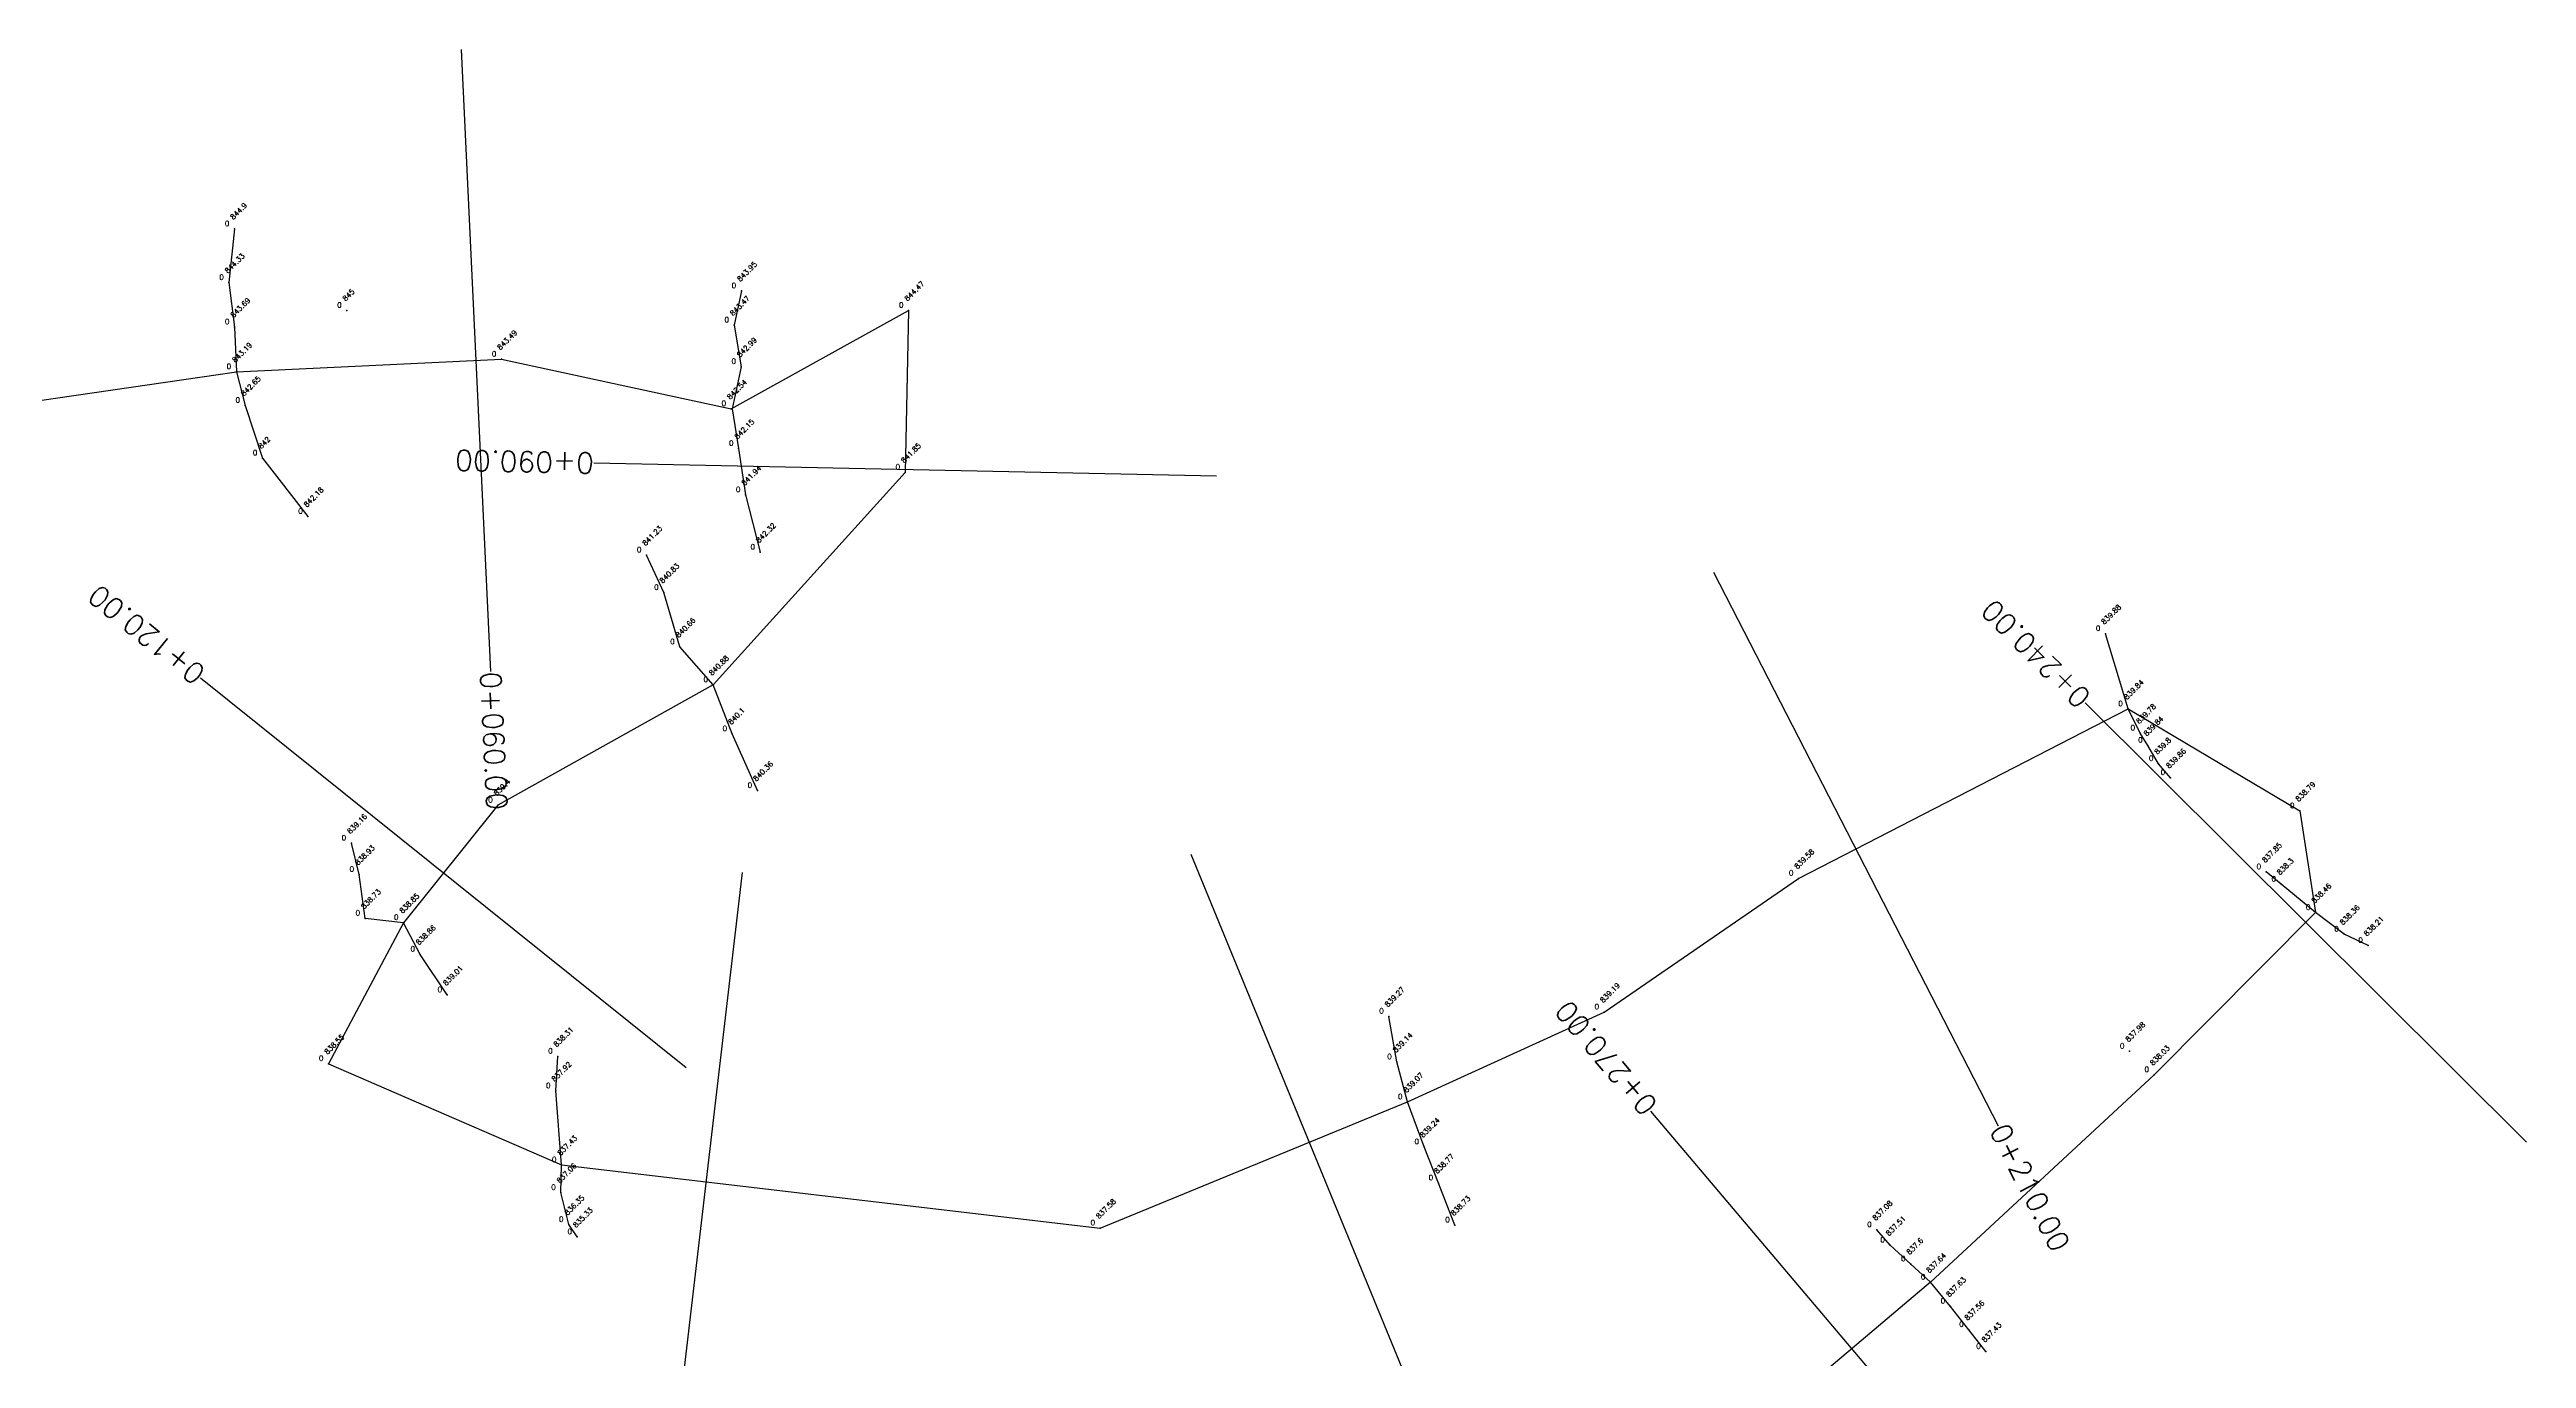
# Model space of a CAD drawing. Header units: millimetres. Extents: x 2757 to 35141, y 547 to 28513.
# Drawn here: x 31968.5 to 32400.2, y 22074.8 to 22303 of the extents above; entities that cross this region are included whole.
import ezdxf
from ezdxf.enums import TextEntityAlignment as Align

# ---------------------------------------------------------------- set-up
doc = ezdxf.new("R2010")
doc.units = ezdxf.units.MM
for name, color, linetype in [('Chainage', 7, 'Continuous'), ('Points', 7, 'Continuous'), ('Points-ELV', 6, 'Continuous'), ('Points-NUM', 4, 'Continuous'), ('Points-TXT', 3, 'Continuous')]:
    doc.layers.add(name, color=color, linetype=linetype)
doc.styles.add('romans', font='romans.shx')

# ---------------------------------------------------------------- blocks, each defined once
blk = doc.blocks.new('POINTS')
at = {"layer": 'Points'}
blk.add_line((0, 0), (0, 0), dxfattribs=at)
blk.add_point((0, 0), dxfattribs=at)
at = {"layer": 'Points-ELV', "style": 'romans'}
blk.add_attdef('ELEV', text='', height=1, rotation=45, dxfattribs=at).set_placement((0, 0), align=Align.BOTTOM_LEFT)
at = {"layer": 'Points-NUM', "style": 'romans'}
blk.add_attdef('PTNUM', text='', height=1, dxfattribs=at).set_placement((0, 0), align=Align.BOTTOM_RIGHT)
at = {"layer": 'Points-TXT', "style": 'romans'}
blk.add_attdef('DESC', text='', height=1, dxfattribs=at).set_placement((0, 0), align=Align.BOTTOM_RIGHT)

msp = doc.modelspace()

# ---------------------------------------------------------------- linework, layer by layer
for points in [[(32000.74042, 22271.71837), (31999.78516, 22262.35758), (32000.76937, 22254.61422), (32001.07693, 22246.81296), (32002.59666, 22240.94754), (32005.61802, 22231.76405), (32013.53868, 22221.58189)], [(32089.08353, 22260.90661), (32087.83157, 22254.95073), (32089.05459, 22247.7067), (32087.46721, 22240.33513), (32088.61676, 22233.44661)], [(31954.32003, 22240.00676), (32001.07693, 22246.81296), (32047.26936, 22248.99123), (32087.32861, 22240.36498), (32118.24418, 22257.50893), (32117.65438, 22229.27822), (32084.17337, 22192.24756), (32046.65785, 22171.2464), (32030.22672, 22150.77352), (32017.14622, 22126.18291), (32057.75547, 22108.55047), (32151.63111, 22097.53246), (32205.21592, 22119.5323), (32239.4785, 22135.18909), (32273.34668, 22158.50241), (32330.77784, 22188.03575), (32360.69473, 22170.25134), (32363.46642, 22152.52844), (32335.32616, 22124.2543), (32296.34158, 22088.07759), (32267.30396, 22063.50507)], [(32088.61676, 22233.44661), (32089.83254, 22225.3595), (32092.35456, 22215.36549)], [(32091.88055, 22173.80822), (32087.50591, 22183.69368), (32084.17337, 22192.24756), (32078.35861, 22198.84028), (32075.56521, 22208.32409), (32072.56556, 22214.85529)], [(32338.14489, 22176.03715), (32336.08965, 22178.48319), (32334.22617, 22181.67461), (32332.90908, 22183.82032), (32330.77784, 22188.03575), (32326.83379, 22201.14158)], [(32037.82173, 22138.16703), (32033.10696, 22145.24823), (32030.22672, 22150.77352), (32023.53631, 22151.52976), (32022.47974, 22159.17182), (32021.1156, 22164.63921)], [(32372.59925, 22146.80052), (32368.42, 22148.75446), (32363.46642, 22152.52844), (32357.45265, 22157.46393), (32354.86188, 22159.6205)], [(32213.45139, 22098.04627), (32210.56752, 22105.38076), (32208.09616, 22111.69124), (32205.21592, 22119.5323), (32203.34521, 22126.49409), (32201.95213, 22134.4437)], [(32060.47288, 22095.99464), (32058.99658, 22098.13311), (32057.63244, 22103.72715), (32057.75547, 22108.55047), (32056.73508, 22121.43196), (32057.08968, 22127.46744)], [(32305.99907, 22075.98492), (32303.01028, 22079.80594), (32299.80076, 22083.88387), (32296.34158, 22088.07759), (32292.89325, 22091.25816), (32289.29294, 22094.54728), (32286.97717, 22097.22489)]]:
    msp.add_lwpolyline(points)
at = {"layer": 'Chainage'}
for p, q in [((32040.26026, 22302.99695), (32045.3735, 22194.56559)), ((32171.9283, 22228.61531), (32063.40013, 22230.88268)), ((32258.49635, 22211.89766), (32308.13875, 22115.36199)), ((32079.49492, 22125.44712), (31994.83684, 22193.39204)), ((32400.21372, 22112.51001), (32323.27403, 22189.08539)), ((32089.24991, 22159.5025), (32076.59623, 22051.69069)), ((32167.43926, 22162.69493), (32208.66699, 22062.27691)), ((32317.72436, 22035.07077), (32247.60243, 22117.93463))]:
    msp.add_line(p, q, dxfattribs=at)

# ---------------------------------------------------------------- block references
at = {"layer": 'Points', "linetype": 'Continuous'}
ref = msp.add_blockref('POINTS', (32000.74042, 22271.71837, 3057.18188), dxfattribs=dict(at, xscale=3.618394939332538, yscale=3.618394939332538, zscale=3.618394939332538))
ref.add_attrib('PTNUM', '0', dxfattribs={"layer": 'Points-NUM', "height": 0.9046, "style": 'romans'}).set_placement((31999.83582, 22271.94452, 3057.18188), align=Align.BOTTOM_RIGHT)
ref.add_attrib('ELEV', '844.9', dxfattribs={"layer": 'Points-ELV', "height": 0.904599, "rotation": 45, "style": 'romans'}).set_placement((32000.74042, 22273.07527, 3057.18188), align=Align.BOTTOM_LEFT)
ref = msp.add_blockref('POINTS', (31999.78516, 22262.35758, 3055.1194), dxfattribs=dict(at, xscale=3.618394939332538, yscale=3.618394939332538, zscale=3.618394939332538))
ref.add_attrib('PTNUM', '0', dxfattribs={"layer": 'Points-NUM', "height": 0.9046, "style": 'romans'}).set_placement((31998.88057, 22262.58373, 3055.1194), align=Align.BOTTOM_RIGHT)
ref.add_attrib('ELEV', '844.33', dxfattribs={"layer": 'Points-ELV', "height": 0.904599, "rotation": 45, "style": 'romans'}).set_placement((31999.78516, 22263.71448, 3055.1194), align=Align.BOTTOM_LEFT)
ref = msp.add_blockref('POINTS', (32089.08353, 22260.90661, 3053.74441), dxfattribs=dict(at, xscale=3.618394939332538, yscale=3.618394939332538, zscale=3.618394939332538))
ref.add_attrib('PTNUM', '0', dxfattribs={"layer": 'Points-NUM', "height": 0.9046, "style": 'romans'}).set_placement((32088.17893, 22261.13276, 3053.74441), align=Align.BOTTOM_RIGHT)
ref.add_attrib('ELEV', '843.95', dxfattribs={"layer": 'Points-ELV', "height": 0.904599, "rotation": 45, "style": 'romans'}).set_placement((32089.08353, 22262.26351, 3053.74441), align=Align.BOTTOM_LEFT)
ref = msp.add_blockref('POINTS', (32000.76937, 22254.61422, 3052.80363), dxfattribs=dict(at, xscale=3.618394939332538, yscale=3.618394939332538, zscale=3.618394939332538))
ref.add_attrib('PTNUM', '0', dxfattribs={"layer": 'Points-NUM', "height": 0.9046, "style": 'romans'}).set_placement((31999.86477, 22254.84037, 3052.80363), align=Align.BOTTOM_RIGHT)
ref.add_attrib('ELEV', '843.69', dxfattribs={"layer": 'Points-ELV', "height": 0.904599, "rotation": 45, "style": 'romans'}).set_placement((32000.76937, 22255.97112, 3052.80363), align=Align.BOTTOM_LEFT)
ref = msp.add_blockref('POINTS', (32020.31232, 22257.50893, 3057.54372), dxfattribs=dict(at, xscale=3.618394939332538, yscale=3.618394939332538, zscale=3.618394939332538))
ref.add_attrib('PTNUM', '0', dxfattribs={"layer": 'Points-NUM', "height": 0.9046, "style": 'romans'}).set_placement((32019.40772, 22257.73508, 3057.54372), align=Align.BOTTOM_RIGHT)
ref.add_attrib('ELEV', '845', dxfattribs={"layer": 'Points-ELV', "height": 0.904599, "rotation": 45, "style": 'romans'}).set_placement((32020.31232, 22258.86583, 3057.54372), align=Align.BOTTOM_LEFT)
ref = msp.add_blockref('POINTS', (32087.83157, 22254.95073, 3052.00758), dxfattribs=dict(at, xscale=3.618394939332538, yscale=3.618394939332538, zscale=3.618394939332538))
ref.add_attrib('PTNUM', '0', dxfattribs={"layer": 'Points-NUM', "height": 0.9046, "style": 'romans'}).set_placement((32086.92697, 22255.17688, 3052.00758), align=Align.BOTTOM_RIGHT)
ref.add_attrib('ELEV', '843.47', dxfattribs={"layer": 'Points-ELV', "height": 0.904599, "rotation": 45, "style": 'romans'}).set_placement((32087.83157, 22256.30763, 3052.00758), align=Align.BOTTOM_LEFT)
ref = msp.add_blockref('POINTS', (32118.24418, 22257.50893, 3055.62597), dxfattribs=dict(at, xscale=3.618394939332538, yscale=3.618394939332538, zscale=3.618394939332538))
ref.add_attrib('PTNUM', '0', dxfattribs={"layer": 'Points-NUM', "height": 0.9046, "style": 'romans'}).set_placement((32117.33958, 22257.73508, 3055.62597), align=Align.BOTTOM_RIGHT)
ref.add_attrib('ELEV', '844.47', dxfattribs={"layer": 'Points-ELV', "height": 0.904599, "rotation": 45, "style": 'romans'}).set_placement((32118.24418, 22258.86583, 3055.62597), align=Align.BOTTOM_LEFT)
ref = msp.add_blockref('POINTS', (32001.07693, 22246.81296, 3050.99443), dxfattribs=dict(at, xscale=3.618394939332538, yscale=3.618394939332538, zscale=3.618394939332538))
ref.add_attrib('PTNUM', '0', dxfattribs={"layer": 'Points-NUM', "height": 0.9046, "style": 'romans'}).set_placement((32000.17233, 22247.03911, 3050.99443), align=Align.BOTTOM_RIGHT)
ref.add_attrib('ELEV', '843.19', dxfattribs={"layer": 'Points-ELV', "height": 0.904599, "rotation": 45, "style": 'romans'}).set_placement((32001.07693, 22248.16986, 3050.99443), align=Align.BOTTOM_LEFT)
ref = msp.add_blockref('POINTS', (32047.26936, 22248.99123, 3052.07995), dxfattribs=dict(at, xscale=3.618394939332538, yscale=3.618394939332538, zscale=3.618394939332538))
ref.add_attrib('PTNUM', '0', dxfattribs={"layer": 'Points-NUM', "height": 0.9046, "style": 'romans'}).set_placement((32046.36476, 22249.21738, 3052.07995), align=Align.BOTTOM_RIGHT)
ref.add_attrib('ELEV', '843.49', dxfattribs={"layer": 'Points-ELV', "height": 0.904599, "rotation": 45, "style": 'romans'}).set_placement((32047.26936, 22250.34813, 3052.07995), align=Align.BOTTOM_LEFT)
ref = msp.add_blockref('POINTS', (32089.05459, 22247.7067, 3050.27075), dxfattribs=dict(at, xscale=3.618394939332538, yscale=3.618394939332538, zscale=3.618394939332538))
ref.add_attrib('PTNUM', '0', dxfattribs={"layer": 'Points-NUM', "height": 0.9046, "style": 'romans'}).set_placement((32088.14999, 22247.93285, 3050.27075), align=Align.BOTTOM_RIGHT)
ref.add_attrib('ELEV', '842.99', dxfattribs={"layer": 'Points-ELV', "height": 0.904599, "rotation": 45, "style": 'romans'}).set_placement((32089.05459, 22249.0636, 3050.27075), align=Align.BOTTOM_LEFT)
ref = msp.add_blockref('POINTS', (32002.59666, 22240.94754, 3049.0405), dxfattribs=dict(at, xscale=3.618394939332538, yscale=3.618394939332538, zscale=3.618394939332538))
ref.add_attrib('PTNUM', '0', dxfattribs={"layer": 'Points-NUM', "height": 0.9046, "style": 'romans'}).set_placement((32001.69206, 22241.17369, 3049.0405), align=Align.BOTTOM_RIGHT)
ref.add_attrib('ELEV', '842.65', dxfattribs={"layer": 'Points-ELV', "height": 0.904599, "rotation": 45, "style": 'romans'}).set_placement((32002.59666, 22242.30444, 3049.0405), align=Align.BOTTOM_LEFT)
ref = msp.add_blockref('POINTS', (32087.32861, 22240.36498, 3048.64247), dxfattribs=dict(at, xscale=3.618394939332538, yscale=3.618394939332538, zscale=3.618394939332538))
ref.add_attrib('PTNUM', '0', dxfattribs={"layer": 'Points-NUM', "height": 0.9046, "style": 'romans'}).set_placement((32086.42401, 22240.59113, 3048.64247), align=Align.BOTTOM_RIGHT)
ref.add_attrib('ELEV', '842.54', dxfattribs={"layer": 'Points-ELV', "height": 0.904599, "rotation": 45, "style": 'romans'}).set_placement((32087.32861, 22241.72188, 3048.64247), align=Align.BOTTOM_LEFT)
ref = msp.add_blockref('POINTS', (32088.61676, 22233.44661, 3047.2313), dxfattribs=dict(at, xscale=3.618394939332538, yscale=3.618394939332538, zscale=3.618394939332538))
ref.add_attrib('PTNUM', '0', dxfattribs={"layer": 'Points-NUM', "height": 0.9046, "style": 'romans'}).set_placement((32087.71216, 22233.67276, 3047.2313), align=Align.BOTTOM_RIGHT)
ref.add_attrib('ELEV', '842.15', dxfattribs={"layer": 'Points-ELV', "height": 0.904599, "rotation": 45, "style": 'romans'}).set_placement((32088.61676, 22234.80351, 3047.2313), align=Align.BOTTOM_LEFT)
ref = msp.add_blockref('POINTS', (32005.61802, 22231.76405, 3046.68854), dxfattribs=dict(at, xscale=3.618394939332538, yscale=3.618394939332538, zscale=3.618394939332538))
ref.add_attrib('PTNUM', '0', dxfattribs={"layer": 'Points-NUM', "height": 0.9046, "style": 'romans'}).set_placement((32004.71342, 22231.9902, 3046.68854), align=Align.BOTTOM_RIGHT)
ref.add_attrib('ELEV', '842', dxfattribs={"layer": 'Points-ELV', "height": 0.904599, "rotation": 45, "style": 'romans'}).set_placement((32005.61802, 22233.12095, 3046.68854), align=Align.BOTTOM_LEFT)
ref = msp.add_blockref('POINTS', (32117.65438, 22229.27822, 3046.14578), dxfattribs=dict(at, xscale=3.618394939332538, yscale=3.618394939332538, zscale=3.618394939332538))
ref.add_attrib('PTNUM', '0', dxfattribs={"layer": 'Points-NUM', "height": 0.9046, "style": 'romans'}).set_placement((32116.74978, 22229.50437, 3046.14578), align=Align.BOTTOM_RIGHT)
ref.add_attrib('ELEV', '841.85', dxfattribs={"layer": 'Points-ELV', "height": 0.904599, "rotation": 45, "style": 'romans'}).set_placement((32117.65438, 22230.63512, 3046.14578), align=Align.BOTTOM_LEFT)
ref = msp.add_blockref('POINTS', (32089.83254, 22225.3595, 3046.47144), dxfattribs=dict(at, xscale=3.618394939332538, yscale=3.618394939332538, zscale=3.618394939332538))
ref.add_attrib('PTNUM', '0', dxfattribs={"layer": 'Points-NUM', "height": 0.9046, "style": 'romans'}).set_placement((32088.92794, 22225.58564, 3046.47144), align=Align.BOTTOM_RIGHT)
ref.add_attrib('ELEV', '841.94', dxfattribs={"layer": 'Points-ELV', "height": 0.904599, "rotation": 45, "style": 'romans'}).set_placement((32089.83254, 22226.71639, 3046.47144), align=Align.BOTTOM_LEFT)
ref = msp.add_blockref('POINTS', (32013.53868, 22221.58189, 3047.33985), dxfattribs=dict(at, xscale=3.618394939332538, yscale=3.618394939332538, zscale=3.618394939332538))
ref.add_attrib('PTNUM', '0', dxfattribs={"layer": 'Points-NUM', "height": 0.9046, "style": 'romans'}).set_placement((32012.63408, 22221.80804, 3047.33985), align=Align.BOTTOM_RIGHT)
ref.add_attrib('ELEV', '842.18', dxfattribs={"layer": 'Points-ELV', "height": 0.904599, "rotation": 45, "style": 'romans'}).set_placement((32013.53868, 22222.93879, 3047.33985), align=Align.BOTTOM_LEFT)
ref = msp.add_blockref('POINTS', (32072.56556, 22214.85529, 3043.90237), dxfattribs=dict(at, xscale=3.618394939332538, yscale=3.618394939332538, zscale=3.618394939332538))
ref.add_attrib('PTNUM', '0', dxfattribs={"layer": 'Points-NUM', "height": 0.9046, "style": 'romans'}).set_placement((32071.66096, 22215.08144, 3043.90237), align=Align.BOTTOM_RIGHT)
ref.add_attrib('ELEV', '841.23', dxfattribs={"layer": 'Points-ELV', "height": 0.904599, "rotation": 45, "style": 'romans'}).set_placement((32072.56556, 22216.21219, 3043.90237), align=Align.BOTTOM_LEFT)
ref = msp.add_blockref('POINTS', (32092.35456, 22215.36549, 3047.84643), dxfattribs=dict(at, xscale=3.618394939332538, yscale=3.618394939332538, zscale=3.618394939332538))
ref.add_attrib('PTNUM', '0', dxfattribs={"layer": 'Points-NUM', "height": 0.9046, "style": 'romans'}).set_placement((32091.44996, 22215.59164, 3047.84643), align=Align.BOTTOM_RIGHT)
ref.add_attrib('ELEV', '842.32', dxfattribs={"layer": 'Points-ELV', "height": 0.904599, "rotation": 45, "style": 'romans'}).set_placement((32092.35456, 22216.72239, 3047.84643), align=Align.BOTTOM_LEFT)
ref = msp.add_blockref('POINTS', (32075.56521, 22208.32409, 3042.45502), dxfattribs=dict(at, xscale=3.618394939332538, yscale=3.618394939332538, zscale=3.618394939332538))
ref.add_attrib('PTNUM', '0', dxfattribs={"layer": 'Points-NUM', "height": 0.9046, "style": 'romans'}).set_placement((32074.66061, 22208.55024, 3042.45502), align=Align.BOTTOM_RIGHT)
ref.add_attrib('ELEV', '840.83', dxfattribs={"layer": 'Points-ELV', "height": 0.904599, "rotation": 45, "style": 'romans'}).set_placement((32075.56521, 22209.68099, 3042.45502), align=Align.BOTTOM_LEFT)
ref = msp.add_blockref('POINTS', (32078.35861, 22198.84028, 3041.83989), dxfattribs=dict(at, xscale=3.618394939332538, yscale=3.618394939332538, zscale=3.618394939332538))
ref.add_attrib('PTNUM', '0', dxfattribs={"layer": 'Points-NUM', "height": 0.9046, "style": 'romans'}).set_placement((32077.45401, 22199.06643, 3041.83989), align=Align.BOTTOM_RIGHT)
ref.add_attrib('ELEV', '840.66', dxfattribs={"layer": 'Points-ELV', "height": 0.904599, "rotation": 45, "style": 'romans'}).set_placement((32078.35861, 22200.19718, 3041.83989), align=Align.BOTTOM_LEFT)
ref = msp.add_blockref('POINTS', (32326.83379, 22201.14158, 3039.01754), dxfattribs=dict(at, xscale=3.618394939332538, yscale=3.618394939332538, zscale=3.618394939332538))
ref.add_attrib('PTNUM', '0', dxfattribs={"layer": 'Points-NUM', "height": 0.9046, "style": 'romans'}).set_placement((32325.92919, 22201.36773, 3039.01754), align=Align.BOTTOM_RIGHT)
ref.add_attrib('ELEV', '839.88', dxfattribs={"layer": 'Points-ELV', "height": 0.904599, "rotation": 45, "style": 'romans'}).set_placement((32326.83379, 22202.49848, 3039.01754), align=Align.BOTTOM_LEFT)
ref = msp.add_blockref('POINTS', (32084.17337, 22192.24756, 3042.63594), dxfattribs=dict(at, xscale=3.618394939332538, yscale=3.618394939332538, zscale=3.618394939332538))
ref.add_attrib('PTNUM', '0', dxfattribs={"layer": 'Points-NUM', "height": 0.9046, "style": 'romans'}).set_placement((32083.26877, 22192.47371, 3042.63594), align=Align.BOTTOM_RIGHT)
ref.add_attrib('ELEV', '840.88', dxfattribs={"layer": 'Points-ELV', "height": 0.904599, "rotation": 45, "style": 'romans'}).set_placement((32084.17337, 22193.60446, 3042.63594), align=Align.BOTTOM_LEFT)
ref = msp.add_blockref('POINTS', (32330.77784, 22188.03575, 3038.87281), dxfattribs=dict(at, xscale=3.618394939332538, yscale=3.618394939332538, zscale=3.618394939332538))
ref.add_attrib('PTNUM', '0', dxfattribs={"layer": 'Points-NUM', "height": 0.9046, "style": 'romans'}).set_placement((32329.87324, 22188.2619, 3038.87281), align=Align.BOTTOM_RIGHT)
ref.add_attrib('ELEV', '839.84', dxfattribs={"layer": 'Points-ELV', "height": 0.904599, "rotation": 45, "style": 'romans'}).set_placement((32330.77784, 22189.39265, 3038.87281), align=Align.BOTTOM_LEFT)
ref = msp.add_blockref('POINTS', (32087.50591, 22183.69368, 3039.81359), dxfattribs=dict(at, xscale=3.618394939332538, yscale=3.618394939332538, zscale=3.618394939332538))
ref.add_attrib('PTNUM', '0', dxfattribs={"layer": 'Points-NUM', "height": 0.9046, "style": 'romans'}).set_placement((32086.60131, 22183.91983, 3039.81359), align=Align.BOTTOM_RIGHT)
ref.add_attrib('ELEV', '840.1', dxfattribs={"layer": 'Points-ELV', "height": 0.904599, "rotation": 45, "style": 'romans'}).set_placement((32087.50591, 22185.05058, 3039.81359), align=Align.BOTTOM_LEFT)
ref = msp.add_blockref('POINTS', (32332.90908, 22183.82032, 3038.6557), dxfattribs=dict(at, xscale=3.618394939332538, yscale=3.618394939332538, zscale=3.618394939332538))
ref.add_attrib('PTNUM', '0', dxfattribs={"layer": 'Points-NUM', "height": 0.9046, "style": 'romans'}).set_placement((32332.00448, 22184.04647, 3038.6557), align=Align.BOTTOM_RIGHT)
ref.add_attrib('ELEV', '839.78', dxfattribs={"layer": 'Points-ELV', "height": 0.904599, "rotation": 45, "style": 'romans'}).set_placement((32332.90908, 22185.17722, 3038.6557), align=Align.BOTTOM_LEFT)
ref = msp.add_blockref('POINTS', (32334.22617, 22181.67461, 3038.87281), dxfattribs=dict(at, xscale=3.618394939332538, yscale=3.618394939332538, zscale=3.618394939332538))
ref.add_attrib('PTNUM', '0', dxfattribs={"layer": 'Points-NUM', "height": 0.9046, "style": 'romans'}).set_placement((32333.32157, 22181.90076, 3038.87281), align=Align.BOTTOM_RIGHT)
ref.add_attrib('ELEV', '839.84', dxfattribs={"layer": 'Points-ELV', "height": 0.904599, "rotation": 45, "style": 'romans'}).set_placement((32334.22617, 22183.03151, 3038.87281), align=Align.BOTTOM_LEFT)
ref = msp.add_blockref('POINTS', (32336.08965, 22178.48319, 3038.72807), dxfattribs=dict(at, xscale=3.618394939332538, yscale=3.618394939332538, zscale=3.618394939332538))
ref.add_attrib('PTNUM', '0', dxfattribs={"layer": 'Points-NUM', "height": 0.9046, "style": 'romans'}).set_placement((32335.18505, 22178.70934, 3038.72807), align=Align.BOTTOM_RIGHT)
ref.add_attrib('ELEV', '839.8', dxfattribs={"layer": 'Points-ELV', "height": 0.904599, "rotation": 45, "style": 'romans'}).set_placement((32336.08965, 22179.84009, 3038.72807), align=Align.BOTTOM_LEFT)
ref = msp.add_blockref('POINTS', (32338.14489, 22176.03715, 3038.94517), dxfattribs=dict(at, xscale=3.618394939332538, yscale=3.618394939332538, zscale=3.618394939332538))
ref.add_attrib('PTNUM', '0', dxfattribs={"layer": 'Points-NUM', "height": 0.9046, "style": 'romans'}).set_placement((32337.24029, 22176.2633, 3038.94517), align=Align.BOTTOM_RIGHT)
ref.add_attrib('ELEV', '839.86', dxfattribs={"layer": 'Points-ELV', "height": 0.904599, "rotation": 45, "style": 'romans'}).set_placement((32338.14489, 22177.39405, 3038.94517), align=Align.BOTTOM_LEFT)
ref = msp.add_blockref('POINTS', (32091.88055, 22173.80822, 3040.75437), dxfattribs=dict(at, xscale=3.618394939332538, yscale=3.618394939332538, zscale=3.618394939332538))
ref.add_attrib('PTNUM', '0', dxfattribs={"layer": 'Points-NUM', "height": 0.9046, "style": 'romans'}).set_placement((32090.97595, 22174.03437, 3040.75437), align=Align.BOTTOM_RIGHT)
ref.add_attrib('ELEV', '840.36', dxfattribs={"layer": 'Points-ELV', "height": 0.904599, "rotation": 45, "style": 'romans'}).set_placement((32091.88055, 22175.16512, 3040.75437), align=Align.BOTTOM_LEFT)
ref = msp.add_blockref('POINTS', (32046.65785, 22171.2464, 3037.28071), dxfattribs=dict(at, xscale=3.618394939332538, yscale=3.618394939332538, zscale=3.618394939332538))
ref.add_attrib('PTNUM', '0', dxfattribs={"layer": 'Points-NUM', "height": 0.9046, "style": 'romans'}).set_placement((32045.75325, 22171.47255, 3037.28071), align=Align.BOTTOM_RIGHT)
ref.add_attrib('ELEV', '839.4', dxfattribs={"layer": 'Points-ELV', "height": 0.904599, "rotation": 45, "style": 'romans'}).set_placement((32046.65785, 22172.6033, 3037.28071), align=Align.BOTTOM_LEFT)
ref = msp.add_blockref('POINTS', (32360.69473, 22170.25134, 3035.07349), dxfattribs=dict(at, xscale=3.618394939332538, yscale=3.618394939332538, zscale=3.618394939332538))
ref.add_attrib('PTNUM', '0', dxfattribs={"layer": 'Points-NUM', "height": 0.9046, "style": 'romans'}).set_placement((32359.79013, 22170.47749, 3035.07349), align=Align.BOTTOM_RIGHT)
ref.add_attrib('ELEV', '838.79', dxfattribs={"layer": 'Points-ELV', "height": 0.904599, "rotation": 45, "style": 'romans'}).set_placement((32360.69473, 22171.60824, 3035.07349), align=Align.BOTTOM_LEFT)
ref = msp.add_blockref('POINTS', (32021.1156, 22164.63921, 3036.4123), dxfattribs=dict(at, xscale=3.618394939332538, yscale=3.618394939332538, zscale=3.618394939332538))
ref.add_attrib('PTNUM', '0', dxfattribs={"layer": 'Points-NUM', "height": 0.9046, "style": 'romans'}).set_placement((32020.211, 22164.86536, 3036.4123), align=Align.BOTTOM_RIGHT)
ref.add_attrib('ELEV', '839.16', dxfattribs={"layer": 'Points-ELV', "height": 0.904599, "rotation": 45, "style": 'romans'}).set_placement((32021.1156, 22165.99611, 3036.4123), align=Align.BOTTOM_LEFT)
ref = msp.add_blockref('POINTS', (32022.47974, 22159.17182, 3035.58007), dxfattribs=dict(at, xscale=3.618394939332538, yscale=3.618394939332538, zscale=3.618394939332538))
ref.add_attrib('PTNUM', '0', dxfattribs={"layer": 'Points-NUM', "height": 0.9046, "style": 'romans'}).set_placement((32021.57514, 22159.39796, 3035.58007), align=Align.BOTTOM_RIGHT)
ref.add_attrib('ELEV', '838.93', dxfattribs={"layer": 'Points-ELV', "height": 0.904599, "rotation": 45, "style": 'romans'}).set_placement((32022.47974, 22160.52871, 3035.58007), align=Align.BOTTOM_LEFT)
ref = msp.add_blockref('POINTS', (32354.86188, 22159.6205, 3031.6722), dxfattribs=dict(at, xscale=3.618394939332538, yscale=3.618394939332538, zscale=3.618394939332538))
ref.add_attrib('PTNUM', '0', dxfattribs={"layer": 'Points-NUM', "height": 0.9046, "style": 'romans'}).set_placement((32353.95728, 22159.84665, 3031.6722), align=Align.BOTTOM_RIGHT)
ref.add_attrib('ELEV', '837.85', dxfattribs={"layer": 'Points-ELV', "height": 0.904599, "rotation": 45, "style": 'romans'}).set_placement((32354.86188, 22160.97739, 3031.6722), align=Align.BOTTOM_LEFT)
ref = msp.add_blockref('POINTS', (32273.34668, 22158.50241, 3037.93202), dxfattribs=dict(at, xscale=3.618394939332538, yscale=3.618394939332538, zscale=3.618394939332538))
ref.add_attrib('PTNUM', '0', dxfattribs={"layer": 'Points-NUM', "height": 0.9046, "style": 'romans'}).set_placement((32272.44208, 22158.72856, 3037.93202), align=Align.BOTTOM_RIGHT)
ref.add_attrib('ELEV', '839.58', dxfattribs={"layer": 'Points-ELV', "height": 0.904599, "rotation": 45, "style": 'romans'}).set_placement((32273.34668, 22159.85931, 3037.93202), align=Align.BOTTOM_LEFT)
ref = msp.add_blockref('POINTS', (32357.45265, 22157.46393, 3033.30048), dxfattribs=dict(at, xscale=3.618394939332538, yscale=3.618394939332538, zscale=3.618394939332538))
ref.add_attrib('PTNUM', '0', dxfattribs={"layer": 'Points-NUM', "height": 0.9046, "style": 'romans'}).set_placement((32356.54805, 22157.69008, 3033.30048), align=Align.BOTTOM_RIGHT)
ref.add_attrib('ELEV', '838.3', dxfattribs={"layer": 'Points-ELV', "height": 0.904599, "rotation": 45, "style": 'romans'}).set_placement((32357.45265, 22158.82083, 3033.30048), align=Align.BOTTOM_LEFT)
ref = msp.add_blockref('POINTS', (32023.53631, 22151.52976, 3034.85639), dxfattribs=dict(at, xscale=3.618394939332538, yscale=3.618394939332538, zscale=3.618394939332538))
ref.add_attrib('PTNUM', '0', dxfattribs={"layer": 'Points-NUM', "height": 0.9046, "style": 'romans'}).set_placement((32022.63171, 22151.75591, 3034.85639), align=Align.BOTTOM_RIGHT)
ref.add_attrib('ELEV', '838.73', dxfattribs={"layer": 'Points-ELV', "height": 0.904599, "rotation": 45, "style": 'romans'}).set_placement((32023.53631, 22152.88666, 3034.85639), align=Align.BOTTOM_LEFT)
ref = msp.add_blockref('POINTS', (32030.22672, 22150.77352, 3035.29059), dxfattribs=dict(at, xscale=3.618394939332538, yscale=3.618394939332538, zscale=3.618394939332538))
ref.add_attrib('PTNUM', '0', dxfattribs={"layer": 'Points-NUM', "height": 0.9046, "style": 'romans'}).set_placement((32029.32212, 22150.99967, 3035.29059), align=Align.BOTTOM_RIGHT)
ref.add_attrib('ELEV', '838.85', dxfattribs={"layer": 'Points-ELV', "height": 0.904599, "rotation": 45, "style": 'romans'}).set_placement((32030.22672, 22152.13042, 3035.29059), align=Align.BOTTOM_LEFT)
ref = msp.add_blockref('POINTS', (32363.46642, 22152.52844, 3033.87942), dxfattribs=dict(at, xscale=3.618394939332538, yscale=3.618394939332538, zscale=3.618394939332538))
ref.add_attrib('PTNUM', '0', dxfattribs={"layer": 'Points-NUM', "height": 0.9046, "style": 'romans'}).set_placement((32362.56182, 22152.75459, 3033.87942), align=Align.BOTTOM_RIGHT)
ref.add_attrib('ELEV', '838.46', dxfattribs={"layer": 'Points-ELV', "height": 0.904599, "rotation": 45, "style": 'romans'}).set_placement((32363.46642, 22153.88534, 3033.87942), align=Align.BOTTOM_LEFT)
ref = msp.add_blockref('POINTS', (32368.42, 22148.75446, 3033.51758), dxfattribs=dict(at, xscale=3.618394939332538, yscale=3.618394939332538, zscale=3.618394939332538))
ref.add_attrib('PTNUM', '0', dxfattribs={"layer": 'Points-NUM', "height": 0.9046, "style": 'romans'}).set_placement((32367.51541, 22148.98061, 3033.51758), align=Align.BOTTOM_RIGHT)
ref.add_attrib('ELEV', '838.36', dxfattribs={"layer": 'Points-ELV', "height": 0.904599, "rotation": 45, "style": 'romans'}).set_placement((32368.42, 22150.11135, 3033.51758), align=Align.BOTTOM_LEFT)
ref = msp.add_blockref('POINTS', (32372.59925, 22146.80052, 3032.97482), dxfattribs=dict(at, xscale=3.618394939332538, yscale=3.618394939332538, zscale=3.618394939332538))
ref.add_attrib('PTNUM', '0', dxfattribs={"layer": 'Points-NUM', "height": 0.9046, "style": 'romans'}).set_placement((32371.69465, 22147.02667, 3032.97482), align=Align.BOTTOM_RIGHT)
ref.add_attrib('ELEV', '838.21', dxfattribs={"layer": 'Points-ELV', "height": 0.904599, "rotation": 45, "style": 'romans'}).set_placement((32372.59925, 22148.15742, 3032.97482), align=Align.BOTTOM_LEFT)
ref = msp.add_blockref('POINTS', (32033.10696, 22145.24823, 3035.32678), dxfattribs=dict(at, xscale=3.618394939332538, yscale=3.618394939332538, zscale=3.618394939332538))
ref.add_attrib('PTNUM', '0', dxfattribs={"layer": 'Points-NUM', "height": 0.9046, "style": 'romans'}).set_placement((32032.20236, 22145.47438, 3035.32678), align=Align.BOTTOM_RIGHT)
ref.add_attrib('ELEV', '838.86', dxfattribs={"layer": 'Points-ELV', "height": 0.904599, "rotation": 45, "style": 'romans'}).set_placement((32033.10696, 22146.60513, 3035.32678), align=Align.BOTTOM_LEFT)
ref = msp.add_blockref('POINTS', (32037.82173, 22138.16703, 3035.86954), dxfattribs=dict(at, xscale=3.618394939332538, yscale=3.618394939332538, zscale=3.618394939332538))
ref.add_attrib('PTNUM', '0', dxfattribs={"layer": 'Points-NUM', "height": 0.9046, "style": 'romans'}).set_placement((32036.91713, 22138.39318, 3035.86954), align=Align.BOTTOM_RIGHT)
ref.add_attrib('ELEV', '839.01', dxfattribs={"layer": 'Points-ELV', "height": 0.904599, "rotation": 45, "style": 'romans'}).set_placement((32037.82173, 22139.52393, 3035.86954), align=Align.BOTTOM_LEFT)
ref = msp.add_blockref('POINTS', (32201.95213, 22134.4437, 3036.81032), dxfattribs=dict(at, xscale=3.618394939332538, yscale=3.618394939332538, zscale=3.618394939332538))
ref.add_attrib('PTNUM', '0', dxfattribs={"layer": 'Points-NUM', "height": 0.9046, "style": 'romans'}).set_placement((32201.04753, 22134.66985, 3036.81032), align=Align.BOTTOM_RIGHT)
ref.add_attrib('ELEV', '839.27', dxfattribs={"layer": 'Points-ELV', "height": 0.904599, "rotation": 45, "style": 'romans'}).set_placement((32201.95213, 22135.8006, 3036.81032), align=Align.BOTTOM_LEFT)
ref = msp.add_blockref('POINTS', (32239.4785, 22135.18909, 3036.52085), dxfattribs=dict(at, xscale=3.618394939332538, yscale=3.618394939332538, zscale=3.618394939332538))
ref.add_attrib('PTNUM', '0', dxfattribs={"layer": 'Points-NUM', "height": 0.9046, "style": 'romans'}).set_placement((32238.5739, 22135.41524, 3036.52085), align=Align.BOTTOM_RIGHT)
ref.add_attrib('ELEV', '839.19', dxfattribs={"layer": 'Points-ELV', "height": 0.904599, "rotation": 45, "style": 'romans'}).set_placement((32239.4785, 22136.54599, 3036.52085), align=Align.BOTTOM_LEFT)
ref = msp.add_blockref('POINTS', (32017.14622, 22126.18291, 3034.20508), dxfattribs=dict(at, xscale=3.618394939332538, yscale=3.618394939332538, zscale=3.618394939332538))
ref.add_attrib('PTNUM', '0', dxfattribs={"layer": 'Points-NUM', "height": 0.9046, "style": 'romans'}).set_placement((32016.24162, 22126.40906, 3034.20508), align=Align.BOTTOM_RIGHT)
ref.add_attrib('ELEV', '838.55', dxfattribs={"layer": 'Points-ELV', "height": 0.904599, "rotation": 45, "style": 'romans'}).set_placement((32017.14622, 22127.53981, 3034.20508), align=Align.BOTTOM_LEFT)
ref = msp.add_blockref('POINTS', (32057.08968, 22127.46744, 3033.33666), dxfattribs=dict(at, xscale=3.618394939332538, yscale=3.618394939332538, zscale=3.618394939332538))
ref.add_attrib('PTNUM', '0', dxfattribs={"layer": 'Points-NUM', "height": 0.9046, "style": 'romans'}).set_placement((32056.18509, 22127.69359, 3033.33666), align=Align.BOTTOM_RIGHT)
ref.add_attrib('ELEV', '838.31', dxfattribs={"layer": 'Points-ELV', "height": 0.904599, "rotation": 45, "style": 'romans'}).set_placement((32057.08968, 22128.82434, 3033.33666), align=Align.BOTTOM_LEFT)
ref = msp.add_blockref('POINTS', (32203.34521, 22126.49409, 3036.33993), dxfattribs=dict(at, xscale=3.618394939332538, yscale=3.618394939332538, zscale=3.618394939332538))
ref.add_attrib('PTNUM', '0', dxfattribs={"layer": 'Points-NUM', "height": 0.9046, "style": 'romans'}).set_placement((32202.44061, 22126.72024, 3036.33993), align=Align.BOTTOM_RIGHT)
ref.add_attrib('ELEV', '839.14', dxfattribs={"layer": 'Points-ELV', "height": 0.904599, "rotation": 45, "style": 'romans'}).set_placement((32203.34521, 22127.85099, 3036.33993), align=Align.BOTTOM_LEFT)
ref = msp.add_blockref('POINTS', (32331.0456, 22128.35033, 3032.14259), dxfattribs=dict(at, xscale=3.618394939332538, yscale=3.618394939332538, zscale=3.618394939332538))
ref.add_attrib('PTNUM', '0', dxfattribs={"layer": 'Points-NUM', "height": 0.9046, "style": 'romans'}).set_placement((32330.141, 22128.57648, 3032.14259), align=Align.BOTTOM_RIGHT)
ref.add_attrib('ELEV', '837.98', dxfattribs={"layer": 'Points-ELV', "height": 0.904599, "rotation": 45, "style": 'romans'}).set_placement((32331.0456, 22129.70723, 3032.14259), align=Align.BOTTOM_LEFT)
ref = msp.add_blockref('POINTS', (32335.32616, 22124.2543, 3032.32351), dxfattribs=dict(at, xscale=3.618394939332538, yscale=3.618394939332538, zscale=3.618394939332538))
ref.add_attrib('PTNUM', '0', dxfattribs={"layer": 'Points-NUM', "height": 0.9046, "style": 'romans'}).set_placement((32334.42157, 22124.48045, 3032.32351), align=Align.BOTTOM_RIGHT)
ref.add_attrib('ELEV', '838.03', dxfattribs={"layer": 'Points-ELV', "height": 0.904599, "rotation": 45, "style": 'romans'}).set_placement((32335.32616, 22125.6112, 3032.32351), align=Align.BOTTOM_LEFT)
ref = msp.add_blockref('POINTS', (32056.73508, 22121.43196, 3031.92549), dxfattribs=dict(at, xscale=3.618394939332538, yscale=3.618394939332538, zscale=3.618394939332538))
ref.add_attrib('PTNUM', '0', dxfattribs={"layer": 'Points-NUM', "height": 0.9046, "style": 'romans'}).set_placement((32055.83048, 22121.65811, 3031.92549), align=Align.BOTTOM_RIGHT)
ref.add_attrib('ELEV', '837.92', dxfattribs={"layer": 'Points-ELV', "height": 0.904599, "rotation": 45, "style": 'romans'}).set_placement((32056.73508, 22122.78885, 3031.92549), align=Align.BOTTOM_LEFT)
ref = msp.add_blockref('POINTS', (32205.21592, 22119.5323, 3036.08664), dxfattribs=dict(at, xscale=3.618394939332538, yscale=3.618394939332538, zscale=3.618394939332538))
ref.add_attrib('PTNUM', '0', dxfattribs={"layer": 'Points-NUM', "height": 0.9046, "style": 'romans'}).set_placement((32204.31132, 22119.75845, 3036.08664), align=Align.BOTTOM_RIGHT)
ref.add_attrib('ELEV', '839.07', dxfattribs={"layer": 'Points-ELV', "height": 0.904599, "rotation": 45, "style": 'romans'}).set_placement((32205.21592, 22120.8892, 3036.08664), align=Align.BOTTOM_LEFT)
ref = msp.add_blockref('POINTS', (32208.09616, 22111.69124, 3036.70177), dxfattribs=dict(at, xscale=3.618394939332538, yscale=3.618394939332538, zscale=3.618394939332538))
ref.add_attrib('PTNUM', '0', dxfattribs={"layer": 'Points-NUM', "height": 0.9046, "style": 'romans'}).set_placement((32207.19156, 22111.91739, 3036.70177), align=Align.BOTTOM_RIGHT)
ref.add_attrib('ELEV', '839.24', dxfattribs={"layer": 'Points-ELV', "height": 0.904599, "rotation": 45, "style": 'romans'}).set_placement((32208.09616, 22113.04813, 3036.70177), align=Align.BOTTOM_LEFT)
ref = msp.add_blockref('POINTS', (32057.75547, 22108.55047, 3030.15247), dxfattribs=dict(at, xscale=3.618394939332538, yscale=3.618394939332538, zscale=3.618394939332538))
ref.add_attrib('PTNUM', '0', dxfattribs={"layer": 'Points-NUM', "height": 0.9046, "style": 'romans'}).set_placement((32056.85087, 22108.77662, 3030.15247), align=Align.BOTTOM_RIGHT)
ref.add_attrib('ELEV', '837.43', dxfattribs={"layer": 'Points-ELV', "height": 0.904599, "rotation": 45, "style": 'romans'}).set_placement((32057.75547, 22109.90737, 3030.15247), align=Align.BOTTOM_LEFT)
ref = msp.add_blockref('POINTS', (32057.63244, 22103.72715, 3028.81367), dxfattribs=dict(at, xscale=3.618394939332538, yscale=3.618394939332538, zscale=3.618394939332538))
ref.add_attrib('PTNUM', '0', dxfattribs={"layer": 'Points-NUM', "height": 0.9046, "style": 'romans'}).set_placement((32056.72785, 22103.9533, 3028.81367), align=Align.BOTTOM_RIGHT)
ref.add_attrib('ELEV', '837.06', dxfattribs={"layer": 'Points-ELV', "height": 0.904599, "rotation": 45, "style": 'romans'}).set_placement((32057.63244, 22105.08405, 3028.81367), align=Align.BOTTOM_LEFT)
ref = msp.add_blockref('POINTS', (32210.56752, 22105.38076, 3035.00112), dxfattribs=dict(at, xscale=3.618394939332538, yscale=3.618394939332538, zscale=3.618394939332538))
ref.add_attrib('PTNUM', '0', dxfattribs={"layer": 'Points-NUM', "height": 0.9046, "style": 'romans'}).set_placement((32209.66293, 22105.60691, 3035.00112), align=Align.BOTTOM_RIGHT)
ref.add_attrib('ELEV', '838.77', dxfattribs={"layer": 'Points-ELV', "height": 0.904599, "rotation": 45, "style": 'romans'}).set_placement((32210.56752, 22106.73765, 3035.00112), align=Align.BOTTOM_LEFT)
ref = msp.add_blockref('POINTS', (32058.99658, 22098.13311, 3026.24461), dxfattribs=dict(at, xscale=3.618394939332538, yscale=3.618394939332538, zscale=3.618394939332538))
ref.add_attrib('PTNUM', '0', dxfattribs={"layer": 'Points-NUM', "height": 0.9046, "style": 'romans'}).set_placement((32058.09198, 22098.35926, 3026.24461), align=Align.BOTTOM_RIGHT)
ref.add_attrib('ELEV', '836.35', dxfattribs={"layer": 'Points-ELV', "height": 0.904599, "rotation": 45, "style": 'romans'}).set_placement((32058.99658, 22099.49001, 3026.24461), align=Align.BOTTOM_LEFT)
ref = msp.add_blockref('POINTS', (32060.47288, 22095.99464, 3022.55384), dxfattribs=dict(at, xscale=3.618394939332538, yscale=3.618394939332538, zscale=3.618394939332538))
ref.add_attrib('PTNUM', '0', dxfattribs={"layer": 'Points-NUM', "height": 0.9046, "style": 'romans'}).set_placement((32059.56829, 22096.22079, 3022.55384), align=Align.BOTTOM_RIGHT)
ref.add_attrib('ELEV', '835.33', dxfattribs={"layer": 'Points-ELV', "height": 0.904599, "rotation": 45, "style": 'romans'}).set_placement((32060.47288, 22097.35154, 3022.55384), align=Align.BOTTOM_LEFT)
ref = msp.add_blockref('POINTS', (32151.63111, 22097.53246, 3030.69523), dxfattribs=dict(at, xscale=3.618394939332538, yscale=3.618394939332538, zscale=3.618394939332538))
ref.add_attrib('PTNUM', '0', dxfattribs={"layer": 'Points-NUM', "height": 0.9046, "style": 'romans'}).set_placement((32150.72651, 22097.75861, 3030.69523), align=Align.BOTTOM_RIGHT)
ref.add_attrib('ELEV', '837.58', dxfattribs={"layer": 'Points-ELV', "height": 0.904599, "rotation": 45, "style": 'romans'}).set_placement((32151.63111, 22098.88936, 3030.69523), align=Align.BOTTOM_LEFT)
ref = msp.add_blockref('POINTS', (32213.45139, 22098.04627, 3034.85639), dxfattribs=dict(at, xscale=3.618394939332538, yscale=3.618394939332538, zscale=3.618394939332538))
ref.add_attrib('PTNUM', '0', dxfattribs={"layer": 'Points-NUM', "height": 0.9046, "style": 'romans'}).set_placement((32212.54679, 22098.27242, 3034.85639), align=Align.BOTTOM_RIGHT)
ref.add_attrib('ELEV', '838.73', dxfattribs={"layer": 'Points-ELV', "height": 0.904599, "rotation": 45, "style": 'romans'}).set_placement((32213.45139, 22099.40317, 3034.85639), align=Align.BOTTOM_LEFT)
ref = msp.add_blockref('POINTS', (32286.97717, 22097.22489, 3028.88604), dxfattribs=dict(at, xscale=3.618394939332538, yscale=3.618394939332538, zscale=3.618394939332538))
ref.add_attrib('PTNUM', '0', dxfattribs={"layer": 'Points-NUM', "height": 0.9046, "style": 'romans'}).set_placement((32286.07257, 22097.45104, 3028.88604), align=Align.BOTTOM_RIGHT)
ref.add_attrib('ELEV', '837.08', dxfattribs={"layer": 'Points-ELV', "height": 0.904599, "rotation": 45, "style": 'romans'}).set_placement((32286.97717, 22098.58179, 3028.88604), align=Align.BOTTOM_LEFT)
ref = msp.add_blockref('POINTS', (32289.29294, 22094.54728, 3030.44195), dxfattribs=dict(at, xscale=3.618394939332538, yscale=3.618394939332538, zscale=3.618394939332538))
ref.add_attrib('PTNUM', '0', dxfattribs={"layer": 'Points-NUM', "height": 0.9046, "style": 'romans'}).set_placement((32288.38834, 22094.77343, 3030.44195), align=Align.BOTTOM_RIGHT)
ref.add_attrib('ELEV', '837.51', dxfattribs={"layer": 'Points-ELV', "height": 0.904599, "rotation": 45, "style": 'romans'}).set_placement((32289.29294, 22095.90418, 3030.44195), align=Align.BOTTOM_LEFT)
ref = msp.add_blockref('POINTS', (32292.89325, 22091.25816, 3030.7676), dxfattribs=dict(at, xscale=3.618394939332538, yscale=3.618394939332538, zscale=3.618394939332538))
ref.add_attrib('PTNUM', '0', dxfattribs={"layer": 'Points-NUM', "height": 0.9046, "style": 'romans'}).set_placement((32291.98865, 22091.48431, 3030.7676), align=Align.BOTTOM_RIGHT)
ref.add_attrib('ELEV', '837.6', dxfattribs={"layer": 'Points-ELV', "height": 0.904599, "rotation": 45, "style": 'romans'}).set_placement((32292.89325, 22092.61506, 3030.7676), align=Align.BOTTOM_LEFT)
ref = msp.add_blockref('POINTS', (32296.34158, 22088.07759, 3030.91234), dxfattribs=dict(at, xscale=3.618394939332538, yscale=3.618394939332538, zscale=3.618394939332538))
ref.add_attrib('PTNUM', '0', dxfattribs={"layer": 'Points-NUM', "height": 0.9046, "style": 'romans'}).set_placement((32295.43698, 22088.30374, 3030.91234), align=Align.BOTTOM_RIGHT)
ref.add_attrib('ELEV', '837.64', dxfattribs={"layer": 'Points-ELV', "height": 0.904599, "rotation": 45, "style": 'romans'}).set_placement((32296.34158, 22089.43449, 3030.91234), align=Align.BOTTOM_LEFT)
ref = msp.add_blockref('POINTS', (32299.80076, 22083.88387, 3030.87615), dxfattribs=dict(at, xscale=3.618394939332538, yscale=3.618394939332538, zscale=3.618394939332538))
ref.add_attrib('PTNUM', '0', dxfattribs={"layer": 'Points-NUM', "height": 0.9046, "style": 'romans'}).set_placement((32298.89616, 22084.11002, 3030.87615), align=Align.BOTTOM_RIGHT)
ref.add_attrib('ELEV', '837.63', dxfattribs={"layer": 'Points-ELV', "height": 0.904599, "rotation": 45, "style": 'romans'}).set_placement((32299.80076, 22085.24077, 3030.87615), align=Align.BOTTOM_LEFT)
ref = msp.add_blockref('POINTS', (32303.01028, 22079.80594, 3030.62287), dxfattribs=dict(at, xscale=3.618394939332538, yscale=3.618394939332538, zscale=3.618394939332538))
ref.add_attrib('PTNUM', '0', dxfattribs={"layer": 'Points-NUM', "height": 0.9046, "style": 'romans'}).set_placement((32302.10568, 22080.03209, 3030.62287), align=Align.BOTTOM_RIGHT)
ref.add_attrib('ELEV', '837.56', dxfattribs={"layer": 'Points-ELV', "height": 0.904599, "rotation": 45, "style": 'romans'}).set_placement((32303.01028, 22081.16284, 3030.62287), align=Align.BOTTOM_LEFT)
ref = msp.add_blockref('POINTS', (32305.99907, 22075.98492, 3030.15247), dxfattribs=dict(at, xscale=3.618394939332538, yscale=3.618394939332538, zscale=3.618394939332538))
ref.add_attrib('PTNUM', '0', dxfattribs={"layer": 'Points-NUM', "height": 0.9046, "style": 'romans'}).set_placement((32305.09447, 22076.21107, 3030.15247), align=Align.BOTTOM_RIGHT)
ref.add_attrib('ELEV', '837.43', dxfattribs={"layer": 'Points-ELV', "height": 0.904599, "rotation": 45, "style": 'romans'}).set_placement((32305.99907, 22077.34181, 3030.15247), align=Align.BOTTOM_LEFT)

# ---------------------------------------------------------------- texts
at = {"layer": 'Chainage', "style": 'romans'}
for s, rotation, p in [('0+090.00', 178.8031462, (32063.40013, 22230.88268)), ('0+120.00', 141.2501545, (31994.83684, 22193.39204)), ('0+240.00', 135.135972, (32323.27403, 22189.08539)), ('0+060.00', 272.6998689, (32045.3735, 22194.56559)), ('0+270.00', 130.2389186, (32247.60243, 22117.93463)), ('0+210.00', 297.2139908, (32308.13875, 22115.36199))]:
    msp.add_text(s, height=3.618395, rotation=rotation, dxfattribs=at).set_placement(p, align=Align.MIDDLE_LEFT)

doc.saveas('drawing.dxf')
